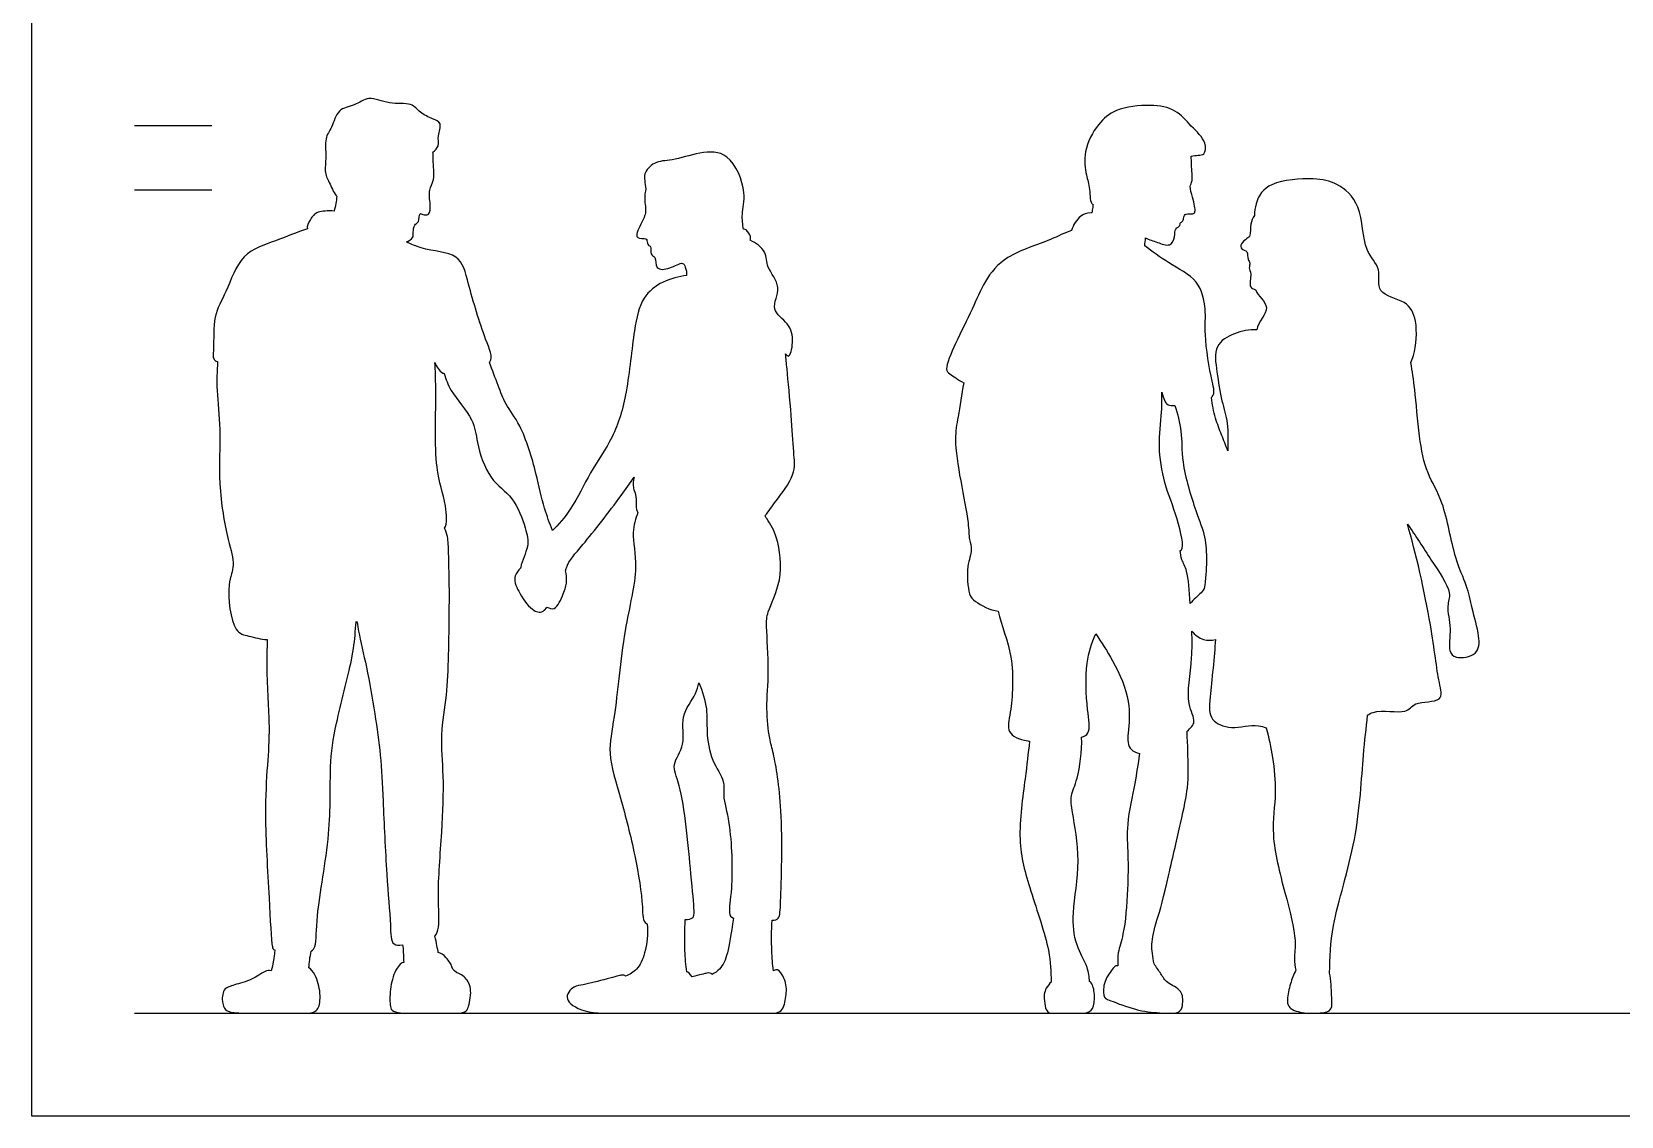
# Model space of a CAD drawing. Header units: millimetres. Extents: x 42.4 to 67, y 0.8 to 10.7.
# Drawn here: x 42.388 to 45.527, y 5.966 to 8.106 of the extents above; entities that cross this region are included whole.
import ezdxf

# ---------------------------------------------------------------- set-up
doc = ezdxf.new("R2010")
doc.units = ezdxf.units.MM
for name, color, linetype, true_color in [('AG-DIAGRAM', 7, 'Continuous', 0xfecc66), ('AG-GUIDE', 7, 'Continuous', 0xcccccc), ('AG-OUTLINE', 7, 'Continuous', 0x8000ff), ('X-VPRT', 6, 'Continuous', 0xff00ff)]:
    doc.layers.add(name, color=color, linetype=linetype, true_color=true_color)

msp = doc.modelspace()

# ---------------------------------------------------------------- linework, layer by layer
at = {"layer": 'AG-DIAGRAM'}
msp.add_lwpolyline([(42.5907, 6.1689), (48.6867, 6.1689)], dxfattribs=at)
at = {"layer": 'AG-GUIDE'}
for p, q in [((42.5907, 7.9215), (42.7431, 7.9215)), ((42.5907, 7.7945), (42.7431, 7.7945))]:
    msp.add_line(p, q, dxfattribs=at)
at = {"layer": 'AG-OUTLINE'}
for points, knots in [([(42.7544, 7.4553), (42.7525, 7.4559), (42.7439, 7.4598), (42.7485, 7.4827), (42.7439, 7.5471), (42.7733, 7.5915), (42.7986, 7.6719), (42.87, 7.6926), (42.9105, 7.7107), (42.932, 7.7173), (42.9304, 7.7217), (42.9378, 7.738), (42.9508, 7.753), (42.972, 7.7529), (42.9848, 7.7526), (42.9861, 7.7575), (42.9883, 7.7674), (42.9895, 7.777), (42.99, 7.7818), (42.9852, 7.786), (42.9763, 7.8082), (42.9647, 7.8279), (42.9702, 7.8602), (42.9648, 7.8966), (42.9814, 7.9169), (42.9906, 7.9555), (43.0258, 7.9592), (43.0532, 7.9821), (43.0932, 7.9612), (43.1375, 7.9685), (43.154, 7.9459), (43.1782, 7.9347), (43.1995, 7.9271), (43.188, 7.9006), (43.1933, 7.8811), (43.1842, 7.8722), (43.1799, 7.869), (43.1803, 7.8652), (43.1796, 7.8483), (43.1847, 7.8142), (43.1705, 7.7944), (43.1751, 7.7673), (43.1749, 7.7436), (43.1601, 7.745), (43.1525, 7.7505), (43.1537, 7.7296), (43.142, 7.7265), (43.1407, 7.7105), (43.1418, 7.6993), (43.1322, 7.6931), (43.1275, 7.6919), (43.1368, 7.687), (43.1687, 7.6731), (43.2348, 7.6722), (43.25, 7.606), (43.2801, 7.5042), (43.2993, 7.4636), (43.2919, 7.4541), (43.2916, 7.4538), (43.297, 7.4384), (43.3092, 7.4082), (43.3225, 7.3694), (43.3564, 7.3295), (43.3851, 7.2334), (43.3964, 7.1742), (43.4105, 7.136), (43.4159, 7.1217), (43.4273, 7.1327), (43.46, 7.1712), (43.4883, 7.2366), (43.5389, 7.3058), (43.565, 7.3948), (43.5756, 7.5142), (43.5908, 7.5822), (43.631, 7.6145), (43.6664, 7.6231), (43.6809, 7.6253), (43.6816, 7.6309), (43.6788, 7.6414), (43.6736, 7.6541), (43.6486, 7.6376), (43.6176, 7.6353), (43.6222, 7.6631), (43.6072, 7.6655), (43.6127, 7.6839), (43.604, 7.6837), (43.6029, 7.6944), (43.6015, 7.6989), (43.5811, 7.6976), (43.5829, 7.7114), (43.5904, 7.727), (43.6029, 7.7489), (43.5971, 7.7719), (43.5989, 7.7903), (43.6006, 7.796), (43.5993, 7.8016), (43.5986, 7.8133), (43.5956, 7.8269), (43.6171, 7.8523), (43.6537, 7.8512), (43.7064, 7.8697), (43.7683, 7.8719), (43.801, 7.7888), (43.7886, 7.7476), (43.7919, 7.7264), (43.7931, 7.7167), (43.7937, 7.7167), (43.7995, 7.7165), (43.8071, 7.7055), (43.808, 7.6984), (43.8066, 7.6948), (43.8178, 7.6899), (43.8406, 7.6732), (43.8369, 7.6401), (43.8721, 7.6035), (43.8433, 7.5565), (43.8851, 7.5318), (43.8931, 7.4971), (43.8853, 7.4615), (43.8786, 7.4681), (43.8765, 7.4708), (43.8774, 7.4606), (43.8793, 7.4398), (43.8883, 7.3474), (43.8918, 7.2793), (43.8977, 7.2306), (43.8568, 7.1805), (43.8434, 7.1605), (43.8358, 7.1507), (43.837, 7.149), (43.8461, 7.1354), (43.8626, 7.1079), (43.873, 7.0239), (43.8393, 6.9616), (43.8381, 6.9316), (43.845, 6.8418), (43.8371, 6.7749), (43.844, 6.7112), (43.854, 6.6789), (43.8729, 6.5699), (43.8669, 6.3962), (43.8654, 6.3548), (43.8558, 6.3526), (43.8497, 6.3524), (43.8486, 6.3324), (43.8486, 6.2935), (43.8509, 6.266), (43.8524, 6.2529), (43.8545, 6.2539), (43.8562, 6.2545), (43.8612, 6.2558), (43.8656, 6.2517), (43.8759, 6.2338), (43.8783, 6.224), (43.8778, 6.2029), (43.8761, 6.1928), (43.8699, 6.1737), (43.8623, 6.1689), (43.8383, 6.1689), (43.8174, 6.1689), (43.7877, 6.1689), (43.7581, 6.1689), (43.7274, 6.1689), (43.69, 6.1689), (43.6845, 6.1691), (43.6793, 6.1693), (43.6776, 6.1691), (43.6757, 6.1689), (43.6622, 6.1689), (43.6425, 6.1689), (43.6144, 6.1689), (43.5862, 6.1689), (43.5572, 6.1689), (43.4973, 6.1689), (43.4753, 6.173), (43.4472, 6.1896), (43.4423, 6.1983), (43.4504, 6.2167), (43.4589, 6.2224), (43.4847, 6.2266), (43.4999, 6.2301), (43.535, 6.24), (43.5463, 6.243), (43.5559, 6.2449), (43.559, 6.2443), (43.5605, 6.2423), (43.5685, 6.2454), (43.5852, 6.2547), (43.6004, 6.2883), (43.6054, 6.3264), (43.603, 6.3455), (43.6026, 6.3456), (43.5936, 6.3498), (43.5957, 6.385), (43.5796, 6.4832), (43.5522, 6.5907), (43.5227, 6.6828), (43.5412, 6.7557), (43.5544, 6.9252), (43.588, 7.0439), (43.5707, 7.1167), (43.5803, 7.1449), (43.5847, 7.1578), (43.5796, 7.1636), (43.5839, 7.1899), (43.5738, 7.2053), (43.5756, 7.2204), (43.5771, 7.2271), (43.5694, 7.2158), (43.5382, 7.172), (43.4793, 7.0956), (43.4467, 7.0611), (43.4423, 7.0442), (43.4418, 7.0421), (43.4436, 7.0352), (43.4452, 7.0196), (43.4384, 6.9985), (43.4226, 6.9619), (43.4096, 6.9689), (43.4051, 6.9708), (43.4029, 6.9674), (43.3945, 6.9579), (43.3725, 6.9641), (43.3484, 7.0011), (43.337, 7.0287), (43.3483, 7.0428), (43.353, 7.0476), (43.3531, 7.048), (43.3555, 7.0625), (43.3715, 7.0909), (43.363, 7.1277), (43.3402, 7.1902), (43.2892, 7.2209), (43.2651, 7.2963), (43.2631, 7.3412), (43.2122, 7.3968), (43.206, 7.4204), (43.2021, 7.432), (43.2013, 7.4322), (43.1924, 7.4354), (43.1871, 7.4456), (43.1838, 7.4537), (43.1847, 7.4376), (43.1871, 7.3716), (43.1802, 7.2464), (43.2055, 7.1823), (43.2087, 7.1346), (43.2029, 7.1263), (43.2053, 7.121), (43.2102, 7.1096), (43.2107, 7.0729), (43.2132, 7.0114), (43.2111, 6.8766), (43.2085, 6.7987), (43.1938, 6.7179), (43.2025, 6.6354), (43.1983, 6.5271), (43.1876, 6.4029), (43.1941, 6.3451), (43.1876, 6.3256), (43.1838, 6.3209), (43.1869, 6.3073), (43.1891, 6.2965), (43.1905, 6.2886), (43.1951, 6.288), (43.2003, 6.2847), (43.2117, 6.2723), (43.2155, 6.2663), (43.2193, 6.2545), (43.2239, 6.2501), (43.2387, 6.2442), (43.2448, 6.2389), (43.2541, 6.2235), (43.2556, 6.2129), (43.2519, 6.1862), (43.2494, 6.1777), (43.2427, 6.1707), (43.2358, 6.1689), (43.2145, 6.1689), (43.1823, 6.1689), (43.1287, 6.1689), (43.109, 6.1689), (43.0983, 6.1725), (43.0949, 6.1868), (43.0945, 6.1973), (43.0964, 6.2248), (43.0995, 6.2377), (43.1103, 6.2617), (43.1158, 6.2681), (43.1216, 6.269), (43.1219, 6.269), (43.1221, 6.269), (43.1218, 6.284), (43.1212, 6.2956), (43.12, 6.3038), (43.1127, 6.3028), (43.0969, 6.3021), (43.0963, 6.3502), (43.0877, 6.4452), (43.0815, 6.587), (43.0775, 6.6769), (43.0654, 6.7604), (43.05, 6.8503), (43.0335, 6.9161), (43.0288, 6.9534), (43.0262, 6.9142), (43.0209, 6.8653), (42.9867, 6.7387), (42.9747, 6.6552), (42.9804, 6.5225), (42.9482, 6.3687), (42.9501, 6.304), (42.9435, 6.2935), (42.9393, 6.2916), (42.9382, 6.2858), (42.9365, 6.2766), (42.9353, 6.2642), (42.935, 6.2589), (42.9389, 6.2566), (42.9428, 6.2519), (42.9523, 6.2338), (42.9557, 6.2215), (42.9577, 6.1944), (42.9563, 6.1845), (42.9491, 6.172), (42.9414, 6.1689), (42.9182, 6.1689), (42.9066, 6.1689), (42.8835, 6.1689), (42.8732, 6.1689), (42.8641, 6.1689), (42.8551, 6.1689), (42.8408, 6.1689), (42.8017, 6.1689), (42.7881, 6.1697), (42.7727, 6.1727), (42.7679, 6.1767), (42.7641, 6.1897), (42.7634, 6.195), (42.7641, 6.2036), (42.7649, 6.2077), (42.7674, 6.2159), (42.7709, 6.219), (42.7827, 6.2233), (42.7918, 6.2262), (42.8169, 6.2334), (42.8274, 6.2382), (42.8444, 6.2501), (42.8507, 6.2531), (42.8564, 6.2533), (42.8583, 6.253), (42.8604, 6.2525), (42.8675, 6.2805), (42.8674, 6.2895), (42.8673, 6.2939), (42.864, 6.2951), (42.8611, 6.302), (42.8559, 6.4068), (42.8466, 6.5566), (42.8525, 6.6578), (42.8588, 6.7368), (42.8505, 6.8264), (42.8521, 6.8883), (42.8527, 6.9065), (42.8403, 6.9068), (42.8162, 6.9143), (42.7827, 6.9196), (42.7711, 7.0178), (42.791, 7.0525), (42.7726, 7.107), (42.7544, 7.215), (42.7618, 7.3189), (42.7518, 7.3971), (42.7535, 7.4363), (42.7544, 7.4553)], [0.691417, 0.691417, 0.691417, 0.691417, 0.753049, 1.027469, 1.482476, 1.906664, 2.410981, 2.887281, 3.357834, 3.357834, 3.357834, 3.602384, 3.864861, 4.152015, 4.152015, 4.152015, 4.375139, 4.593283, 4.593283, 4.593283, 4.879194, 5.162583, 5.484304, 5.823409, 6.113261, 6.45257, 6.774426, 7.097192, 7.466566, 7.836094, 8.120929, 8.420051, 8.660754, 8.941114, 9.193961, 9.423747, 9.423747, 9.423747, 9.572891, 9.934788, 10.207069, 10.508311, 10.761417, 10.954031, 11.089281, 11.313719, 11.497787, 11.714539, 11.902964, 12.12139, 12.12139, 12.12139, 12.330403, 12.811562, 13.250905, 13.861306, 14.249135, 14.263809, 14.263809, 14.263809, 14.664835, 15.024372, 15.434789, 16.003881, 16.486515, 16.803806, 16.803806, 16.803806, 17.153494, 17.671692, 18.192941, 18.74719, 19.378029, 19.846478, 20.24905, 20.621322, 20.621322, 20.621322, 20.856138, 21.029783, 21.326946, 21.610813, 21.865909, 22.052414, 22.267041, 22.400825, 22.576084, 22.691378, 22.922397, 23.099979, 23.34333, 23.622502, 23.926979, 24.112058, 24.112058, 24.112058, 24.349713, 24.556606, 24.859568, 25.201088, 25.631388, 26.05186, 26.557277, 26.932595, 27.243824, 27.243824, 27.243824, 27.269899, 27.49782, 27.678832, 27.678832, 27.678832, 28.026028, 28.341663, 28.72269, 29.096775, 29.452604, 29.805841, 30.108085, 30.221593, 30.221593, 30.221593, 30.539734, 31.087546, 31.572122, 31.960451, 32.405664, 32.755547, 32.755547, 32.755547, 32.810833, 33.187016, 33.707884, 34.17644, 34.489412, 35.022802, 35.514391, 35.943951, 36.261529, 36.852939, 37.584049, 37.906111, 38.11346, 38.11346, 38.11346, 38.550951, 38.901932, 38.901932, 38.901932, 38.951612, 38.951612, 39.08973, 39.08973, 39.227848, 39.227848, 39.365966, 39.365966, 39.504084, 39.504084, 39.642202, 39.642202, 39.642202, 39.78032, 39.78032, 39.805489, 39.805489, 39.805489, 39.830177, 39.830177, 39.968295, 39.968295, 39.968295, 40.106413, 40.106413, 40.244531, 40.244531, 40.382649, 40.382649, 40.520767, 40.520767, 40.658885, 40.658885, 40.797003, 40.797003, 40.930848, 40.930848, 40.930848, 41.221863, 41.562507, 41.997813, 41.997813, 41.997813, 42.009949, 42.344104, 42.923241, 43.541937, 44.087286, 44.579074, 45.326506, 45.972844, 46.44744, 46.813959, 46.813959, 46.813959, 47.130368, 47.380556, 47.640776, 47.640776, 47.640776, 47.881067, 48.516252, 48.945725, 49.005815, 49.005815, 49.005815, 49.271946, 49.555084, 49.88853, 50.10758, 50.10758, 50.10758, 50.219826, 50.486414, 50.86934, 51.189894, 51.366497, 51.366497, 51.366497, 51.378343, 51.757423, 52.105367, 52.559817, 52.999121, 53.49079, 53.881649, 54.360962, 54.708383, 54.708383, 54.708383, 54.736854, 55.030358, 55.030358, 55.030358, 55.26997, 55.986444, 56.493377, 56.828737, 56.828737, 56.828737, 57.067842, 57.398934, 57.856326, 58.521437, 59.038389, 59.544805, 60.06267, 60.666276, 61.312546, 61.757893, 61.958711, 61.958711, 61.958711, 62.019525, 62.019525, 62.019525, 62.129888, 62.129888, 62.240251, 62.240251, 62.350614, 62.350614, 62.460977, 62.460977, 62.57134, 62.57134, 62.681703, 62.681703, 62.792066, 62.792066, 62.902429, 62.902429, 62.902429, 63.004285, 63.004285, 63.106141, 63.106141, 63.207997, 63.207997, 63.309853, 63.309853, 63.313673, 63.313673, 63.313673, 63.428257, 63.428257, 63.428257, 63.637195, 63.990665, 64.566291, 65.254047, 65.799434, 66.320642, 66.873215, 67.362878, 67.620254, 67.889718, 68.316406, 68.964364, 69.49941, 70.158297, 70.890533, 71.335335, 71.508562, 71.508562, 71.508562, 71.748092, 71.930019, 71.930019, 71.930019, 71.984769, 71.984769, 72.068232, 72.068232, 72.151695, 72.151695, 72.235158, 72.235158, 72.318621, 72.318621, 72.402085, 72.402085, 72.402085, 72.485548, 72.485548, 72.569011, 72.569011, 72.652474, 72.652474, 72.735937, 72.735937, 72.819401, 72.819401, 72.902864, 72.902864, 72.986327, 72.986327, 73.06979, 73.06979, 73.153253, 73.153253, 73.189656, 73.189656, 73.189656, 73.802966, 73.802966, 73.802966, 73.956445, 74.519359, 75.251062, 75.822001, 76.323455, 76.941934, 77.2035, 77.2035, 77.2035, 77.552592, 77.85764, 78.396985, 78.757721, 79.168847, 79.772703, 80.366164, 80.869141, 81.302151, 81.302151, 81.302151, 81.302151]), ([(44.2284, 7.4135), (44.2171, 7.42), (44.1996, 7.4313), (44.1901, 7.4407), (44.2136, 7.4959), (44.2455, 7.5577), (44.2686, 7.6148), (44.311, 7.6679), (44.3963, 7.6921), (44.4273, 7.7098), (44.4414, 7.7143), (44.444, 7.7249), (44.4579, 7.7452), (44.4713, 7.7485), (44.4807, 7.7491), (44.4811, 7.7492), (44.482, 7.7525), (44.4834, 7.7594), (44.4838, 7.7635), (44.4839, 7.7656), (44.4835, 7.7656), (44.4779, 7.7672), (44.4782, 7.7992), (44.4698, 7.823), (44.4631, 7.8716), (44.4926, 7.9256), (44.5277, 7.9556), (44.597, 7.9644), (44.6478, 7.9547), (44.6765, 7.9203), (44.7088, 7.8911), (44.7055, 7.8627), (44.6912, 7.8636), (44.6822, 7.8613), (44.6774, 7.8609), (44.6781, 7.856), (44.6777, 7.8392), (44.6821, 7.8124), (44.6734, 7.8013), (44.6808, 7.7797), (44.6843, 7.7628), (44.6862, 7.7516), (44.6815, 7.7451), (44.6665, 7.7492), (44.6623, 7.7403), (44.6629, 7.7323), (44.6547, 7.7295), (44.6572, 7.723), (44.6441, 7.718), (44.647, 7.7017), (44.6365, 7.6803), (44.61, 7.6919), (44.5949, 7.6959), (44.5873, 7.6994), (44.5874, 7.6942), (44.5867, 7.6888), (44.5858, 7.6838), (44.6006, 7.6732), (44.6347, 7.6468), (44.6943, 7.6193), (44.7083, 7.5569), (44.7023, 7.51), (44.717, 7.4194), (44.7255, 7.3917), (44.7183, 7.3852), (44.7177, 7.3847), (44.7193, 7.3709), (44.7247, 7.3434), (44.7374, 7.3117), (44.7458, 7.2897), (44.7501, 7.2794), (44.7497, 7.2967), (44.7522, 7.3345), (44.7368, 7.3774), (44.7288, 7.4337), (44.7207, 7.4883), (44.7632, 7.5133), (44.7924, 7.519), (44.8073, 7.5182), (44.8092, 7.5346), (44.8436, 7.5621), (44.8084, 7.5855), (44.8048, 7.5969), (44.8047, 7.5973), (44.8011, 7.5985), (44.7901, 7.6011), (44.7984, 7.6289), (44.7901, 7.6396), (44.7959, 7.6506), (44.7878, 7.6566), (44.7911, 7.6745), (44.7754, 7.6762), (44.7751, 7.689), (44.7877, 7.6983), (44.7959, 7.7037), (44.7934, 7.728), (44.7994, 7.7386), (44.8024, 7.744), (44.8028, 7.7518), (44.8065, 7.7786), (44.8327, 7.8132), (44.92, 7.8186), (44.9513, 7.8125), (44.9655, 7.805), (44.9814, 7.7966), (45.0178, 7.7646), (45.015, 7.6733), (45.0558, 7.6415), (45.0398, 7.5871), (45.1046, 7.5774), (45.1256, 7.5358), (45.1222, 7.481), (45.1135, 7.4578), (45.1118, 7.4534), (45.1145, 7.4358), (45.1203, 7.4006), (45.127, 7.3076), (45.1416, 7.2336), (45.1789, 7.1788), (45.1958, 7.0676), (45.223, 7.0151), (45.2317, 6.9684), (45.2478, 6.9157), (45.2463, 6.8745), (45.2001, 6.8679), (45.1841, 6.8845), (45.1929, 6.9288), (45.1804, 6.9725), (45.1952, 7.0009), (45.1485, 7.0668), (45.1216, 7.1113), (45.1048, 7.1342), (45.1207, 7.0814), (45.1541, 6.9339), (45.1639, 6.8299), (45.1792, 6.7812), (45.1162, 6.7859), (45.1045, 6.7563), (45.0499, 6.7706), (45.0294, 6.7595), (45.0261, 6.7572), (45.0234, 6.7308), (45.0161, 6.6762), (45.0085, 6.5097), (44.9527, 6.3453), (44.9519, 6.2796), (44.951, 6.248), (44.9525, 6.2413), (44.9535, 6.2337), (44.9548, 6.21), (44.9554, 6.1978), (44.956, 6.1792), (44.9526, 6.1736), (44.9382, 6.1698), (44.9281, 6.1689), (44.9152, 6.1689), (44.9022, 6.1689), (44.8909, 6.1708), (44.8712, 6.1785), (44.8668, 6.1855), (44.8686, 6.206), (44.8706, 6.2164), (44.8766, 6.2367), (44.8801, 6.2456), (44.8843, 6.2537), (44.883, 6.2615), (44.88, 6.2785), (44.8872, 6.3155), (44.862, 6.4102), (44.8332, 6.5193), (44.847, 6.6035), (44.8396, 6.6719), (44.8312, 6.713), (44.8259, 6.7323), (44.8209, 6.7342), (44.7994, 6.741), (44.7584, 6.7266), (44.712, 6.7469), (44.714, 6.7924), (44.7239, 6.8743), (44.7254, 6.9066), (44.7178, 6.9049), (44.7012, 6.9039), (44.6849, 6.9158), (44.679, 6.923), (44.6797, 6.906), (44.68, 6.8561), (44.6646, 6.7818), (44.69, 6.7448), (44.6768, 6.7323), (44.6695, 6.7256), (44.6722, 6.6681), (44.6725, 6.629), (44.6681, 6.5984), (44.6636, 6.5733), (44.65, 6.5139), (44.642, 6.4816), (44.6238, 6.399), (44.6162, 6.372), (44.604, 6.3333), (44.6007, 6.3175), (44.5998, 6.2934), (44.6012, 6.2806), (44.6045, 6.2667), (44.6087, 6.2599), (44.6184, 6.2469), (44.6287, 6.2276), (44.6616, 6.2158), (44.6615, 6.1881), (44.6581, 6.1715), (44.6444, 6.1685), (44.6386, 6.1689), (44.6238, 6.1689), (44.6084, 6.1699), (44.5763, 6.1741), (44.5592, 6.1785), (44.5226, 6.192), (44.5118, 6.1963), (44.5052, 6.2003), (44.5039, 6.2063), (44.505, 6.2266), (44.5085, 6.2365), (44.5215, 6.256), (44.526, 6.2614), (44.5294, 6.2628), (44.5309, 6.2629), (44.5331, 6.2626), (44.5325, 6.2712), (44.5319, 6.2902), (44.5461, 6.3259), (44.5529, 6.4121), (44.5533, 6.4827), (44.5487, 6.5439), (44.5669, 6.6216), (44.5724, 6.6595), (44.5756, 6.6815), (44.5689, 6.6831), (44.5513, 6.6913), (44.5527, 6.7244), (44.5601, 6.786), (44.5276, 6.8592), (44.5002, 6.9019), (44.489, 6.9179), (44.4812, 6.8993), (44.4674, 6.861), (44.4708, 6.772), (44.4802, 6.7239), (44.467, 6.7155), (44.4613, 6.7137), (44.462, 6.6865), (44.456, 6.6331), (44.4382, 6.5988), (44.4432, 6.5625), (44.4616, 6.4677), (44.4409, 6.3695), (44.4475, 6.305), (44.4745, 6.2609), (44.4762, 6.2408), (44.4771, 6.2313), (44.4793, 6.2299), (44.481, 6.2278), (44.4854, 6.2182), (44.4868, 6.2091), (44.4862, 6.1864), (44.4841, 6.1788), (44.4763, 6.1709), (44.4692, 6.1689), (44.4488, 6.1689), (44.438, 6.1689), (44.4268, 6.1689), (44.4156, 6.1689), (44.4069, 6.1689), (44.3944, 6.1689), (44.3903, 6.1754), (44.3863, 6.2016), (44.3873, 6.2115), (44.3947, 6.2236), (44.3979, 6.2277), (44.4011, 6.2306), (44.4007, 6.2515), (44.4001, 6.2941), (44.3588, 6.4132), (44.3317, 6.5089), (44.3505, 6.6325), (44.3553, 6.6814), (44.3586, 6.7061), (44.3573, 6.7062), (44.3377, 6.7089), (44.311, 6.7217), (44.3233, 6.7668), (44.3298, 6.8754), (44.3026, 6.934), (44.2964, 6.9628), (44.2803, 6.9643), (44.2503, 6.981), (44.2371, 6.9953), (44.233, 7.0517), (44.2463, 7.0831), (44.2383, 7.1052), (44.2386, 7.1394), (44.2215, 7.2201), (44.2087, 7.3021), (44.2176, 7.3458), (44.224, 7.3914), (44.2284, 7.4135)], [-8.659933, -8.659933, -8.659933, -8.659933, -8.384413, -8.182571, -7.752864, -7.245509, -6.789204, -6.314963, -5.75527, -5.401383, -5.401383, -5.401383, -5.064491, -4.789695, -4.777161, -4.777161, -4.777161, -4.586994, -4.440993, -4.440993, -4.440993, -4.418655, -4.097061, -3.780777, -3.382927, -2.931228, -2.537131, -2.054889, -1.640835, -1.252074, -0.867605, -0.598452, -0.401684, -0.178483, -0.178483, -0.178483, -0.010394, 0.320953, 0.526446, 0.796967, 1.0488, 1.238967, 1.383812, 1.598259, 1.763458, 1.922873, 2.073814, 2.200664, 2.391467, 2.621986, 2.875015, 3.16407, 3.459044, 3.459044, 3.459044, 3.614317, 3.614317, 3.614317, 4.016112, 4.496924, 4.935372, 5.352524, 5.917285, 6.240887, 6.270163, 6.270163, 6.270163, 6.649039, 6.997589, 7.323041, 7.323041, 7.323041, 7.75456, 8.150453, 8.597692, 9.011812, 9.39306, 9.786228, 9.786228, 9.786228, 10.188096, 10.560088, 10.574258, 10.574258, 10.574258, 10.773286, 11.064527, 11.274177, 11.456683, 11.625951, 11.851245, 12.051979, 12.232684, 12.45967, 12.635419, 12.910978, 13.164453, 13.164453, 13.164453, 13.331219, 13.743695, 14.275624, 14.682496, 14.682496, 14.682496, 15.139703, 15.682755, 16.080097, 16.456997, 16.877866, 17.263484, 17.746761, 17.864237, 17.864237, 17.864237, 18.293048, 18.858483, 19.364269, 19.84093, 20.458154, 20.909432, 21.308773, 21.748979, 22.092236, 22.45185, 22.7018, 23.087547, 23.479008, 23.783208, 24.285851, 24.826894, 24.826894, 24.826894, 25.629263, 26.259383, 26.592634, 26.99506, 27.292859, 27.758478, 27.857757, 27.857757, 27.857757, 28.381639, 29.139106, 29.914619, 30.485776, 30.485776, 30.485776, 30.560334, 30.560334, 30.692611, 30.692611, 30.824888, 30.824888, 30.957165, 30.957165, 30.957165, 31.089442, 31.089442, 31.221719, 31.221719, 31.353996, 31.353996, 31.47531, 31.47531, 31.47531, 31.78291, 32.156508, 32.776123, 33.454104, 34.030524, 34.553195, 35.024423, 35.024423, 35.024423, 35.15704, 35.58673, 35.960334, 36.351343, 36.934976, 36.934976, 36.934976, 37.218077, 37.529506, 37.529506, 37.529506, 37.818221, 38.354457, 38.708105, 38.972847, 38.972847, 38.972847, 39.137573, 39.137573, 39.3023, 39.3023, 39.467027, 39.467027, 39.631753, 39.631753, 39.79648, 39.79648, 39.951754, 39.951754, 39.951754, 40.23287, 40.500564, 40.820601, 41.10442, 41.329755, 41.5697, 41.5697, 41.5697, 41.734427, 41.734427, 41.899153, 41.899153, 42.06388, 42.06388, 42.228607, 42.228607, 42.393333, 42.393333, 42.55806, 42.55806, 42.615948, 42.615948, 42.615948, 42.908737, 43.263186, 43.796363, 44.238297, 44.686493, 45.227597, 45.667576, 45.667576, 45.667576, 45.828966, 46.167509, 46.625888, 47.148548, 47.535158, 47.535158, 47.535158, 47.991931, 48.551805, 48.951297, 49.130646, 49.130646, 49.130646, 49.660361, 50.012751, 50.351897, 50.925834, 51.521722, 51.989121, 52.399123, 52.713269, 52.713269, 52.713269, 52.75699, 52.75699, 52.862363, 52.862363, 52.967736, 52.967736, 53.073109, 53.073109, 53.178482, 53.178482, 53.178482, 53.283855, 53.283855, 53.389228, 53.389228, 53.494601, 53.494601, 53.577492, 53.577492, 53.577492, 54.042531, 54.690846, 55.290891, 55.93313, 56.439949, 56.439949, 56.439949, 56.466631, 56.838288, 57.203339, 57.813266, 58.383691, 58.383691, 58.383691, 58.791962, 59.050739, 59.480245, 59.822967, 60.088741, 60.423504, 60.962767, 61.497406, 61.889245, 62.372262, 62.372262, 62.372262, 62.372262]), ([(44.7034, 7.0072), (44.7064, 7.0253), (44.7086, 7.0618), (44.7067, 7.1104), (44.6856, 7.161), (44.6567, 7.2567), (44.6608, 7.3166), (44.6507, 7.3521), (44.6453, 7.3687), (44.6399, 7.3683), (44.6264, 7.3692), (44.6234, 7.3822), (44.6198, 7.3948), (44.62, 7.382), (44.6198, 7.3475), (44.6115, 7.2886), (44.6233, 7.2138), (44.65, 7.1526), (44.665, 7.0863), (44.6568, 7.0825), (44.6559, 7.0823), (44.6566, 7.0762), (44.6584, 7.0629), (44.6722, 7.0411), (44.674, 7.0032), (44.6757, 6.9779), (44.6794, 6.9817), (44.6866, 6.9901), (44.6983, 6.999), (44.7034, 7.0072)], [-2.739231, -2.739231, -2.739231, -2.739231, -2.304062, -1.903545, -1.466664, -0.882264, -0.424322, 0, 0, 0, 0.15751, 0.464297, 0.464297, 0.464297, 0.751034, 1.233623, 1.734399, 2.247346, 2.705913, 2.755306, 2.755306, 2.755306, 3.008131, 3.296117, 3.759321, 3.759321, 3.759321, 3.992666, 4.283184, 4.283184, 4.283184, 4.283184]), ([(43.7054, 6.8213), (43.7033, 6.8136), (43.6992, 6.7959), (43.6654, 6.7548), (43.6818, 6.6999), (43.6485, 6.6584), (43.6739, 6.6174), (43.689, 6.4461), (43.6965, 6.375), (43.6955, 6.3559), (43.6848, 6.3543), (43.6782, 6.3537), (43.677, 6.3334), (43.677, 6.2927), (43.6795, 6.2645), (43.6811, 6.2504), (43.6842, 6.2507), (43.6878, 6.2474), (43.692, 6.2405), (43.7068, 6.2447), (43.7165, 6.2472), (43.7262, 6.2491), (43.7295, 6.2485), (43.7312, 6.246), (43.7313, 6.2458), (43.7314, 6.2456), (43.7368, 6.2483), (43.7501, 6.2575), (43.7636, 6.2873), (43.7686, 6.3233), (43.7733, 6.3567), (43.7681, 6.3589), (43.7627, 6.3684), (43.773, 6.4177), (43.7691, 6.544), (43.7511, 6.5963), (43.7581, 6.6279), (43.7278, 6.6685), (43.7196, 6.7258), (43.723, 6.7695), (43.7124, 6.8049), (43.7054, 6.8213)], [1.20309, 1.20309, 1.20309, 1.20309, 1.42768, 1.841136, 2.260181, 2.637551, 3.012451, 3.771373, 4.262567, 4.476511, 4.66045, 4.66045, 4.66045, 5.107616, 5.480827, 5.480827, 5.480827, 5.600875, 5.600875, 5.600875, 5.722099, 5.722099, 5.860217, 5.860217, 5.872628, 5.872628, 5.872628, 6.073574, 6.414219, 6.817872, 6.817872, 6.817872, 7.012017, 7.398477, 8.010434, 8.424756, 8.717704, 9.093123, 9.52462, 9.906886, 10.3259, 10.3259, 10.3259, 10.3259])]:
    msp.add_open_spline(points, degree=3, knots=knots, dxfattribs=at)
at = {"layer": 'X-VPRT'}
msp.add_lwpolyline([(42.3875, 8.1501), (48.8899, 8.1501), (48.8899, 5.9657), (42.3875, 5.9657)], close=True, dxfattribs=at)

doc.saveas('drawing.dxf')
